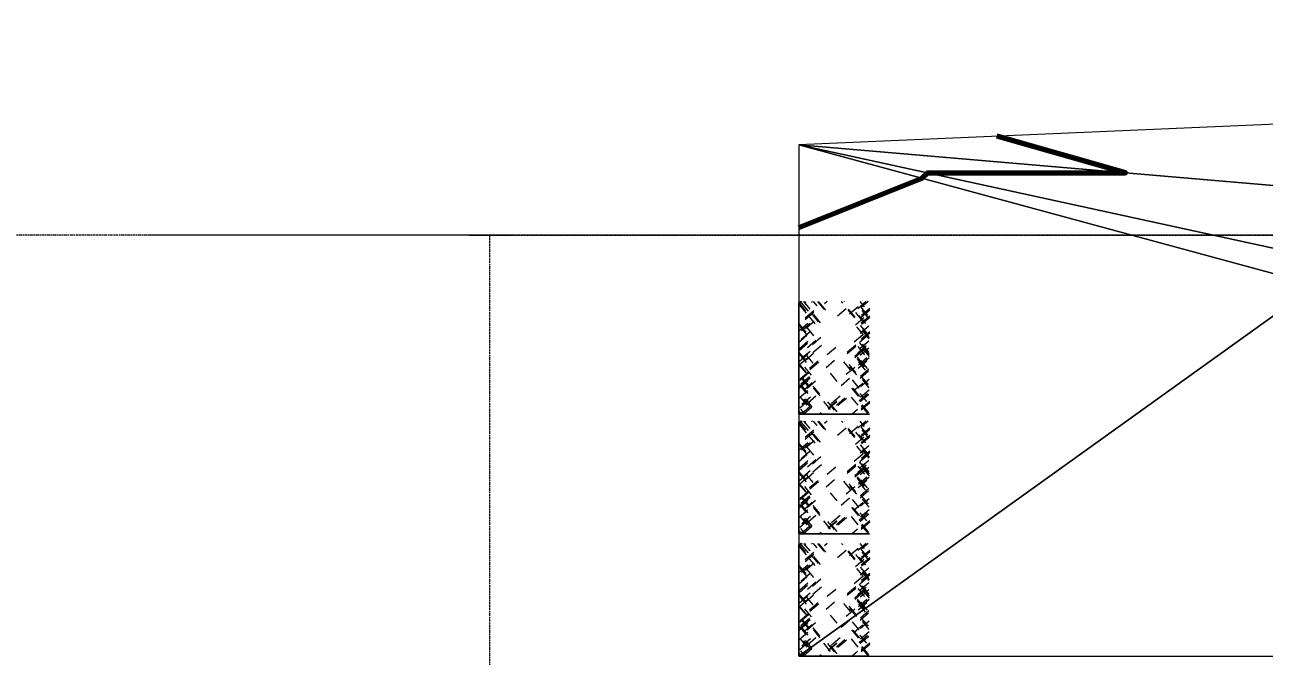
# Model space of a CAD drawing. Header units: millimetres. Extents: x -39236 to 34761, y -46566 to 21446.
# Drawn here: x -3207 to 5515, y 17006 to 21446 of the extents above; entities that cross this region are included whole.
import ezdxf

# ---------------------------------------------------------------- set-up
doc = ezdxf.new("R2010")
doc.units = ezdxf.units.MM
doc.linetypes.add('Center', pattern=[40, 10, -5, 20, -5])
for name, color, linetype, lineweight in [('A-FLOR-LEVL', 51, 'Continuous', 9), ('A-GENM', 13, 'Continuous', 9), ('C-TOPO', 7, 'Continuous', 9), ('C-TOPO-MAJR', 7, 'Continuous', 70), ('G-IMPT', 8, 'Continuous', 9)]:
    doc.layers.add(name, color=color, linetype=linetype, lineweight=lineweight)
doc.styles.add('Arial_1', font='arial.ttf', dxfattribs={"height": 200})

# ---------------------------------------------------------------- blocks, each defined once
blk = doc.blocks.new('HEDGE - B_Hecke_Plan_D_03_dwg-399855-_3D_')
at = {"layer": 'G-IMPT'}
for p, q in [((0, -1, 980.5), (0, -42.2, 932.6)), ((0, -1, 966.6), (0, -50.5, 909)), ((0, -1, 200.2), (0, -17.2, 181.4)), ((0, -1, 95.7), (0, -6.1, 89.7)), ((0, -10.3, 49.5), (0, -1, 41.7)), ((0, -18.6, 49.5), (0, -1, 34.8)), ((0, -53.3, 80), (0, -1, 36.6)), ((0, -38, 956.2), (0, -1, 925.4)), ((0, -1.9, 321.6), (0, -1, 320.8)), ((0, -11.7, 310.5), (0, -1, 301.6)), ((0, -54.7, 178.6), (0, -1, 134)), ((0, -31.1, 128.6), (0, -1, 103.6)), ((0, -1, 23), (0, -20, 0.9)), ((0, -1, 14.5), (0, -10.3, 3.6)), ((0, -58.4, 793.9), (0, -1.5, 746.7)), ((0, -61.6, 189.7), (0, -4.7, 142.5)), ((0, -6.5, 632.8), (0, -57.9, 573.1)), ((0, -64.5, 473.4), (0, -7.5, 426.2)), ((0, -65.4, 806.4), (0, -8.4, 759.2)), ((0, -65.8, 49.5), (0, -8.9, 2.3)), ((0, -67.2, 67.5), (0, -10.3, 20.3)), ((0, -71.4, 662), (0, -14.4, 614.8)), ((0, -77, 476.2), (0, -20, 429)), ((0, -82.5, 55), (0, -25.5, 7.8)), ((0, -26.5, 848), (0, -77.9, 788.3)), ((0, -83.9, 664.8), (0, -26.9, 617.6)), ((0, -88.2, 300.9), (0, -31.3, 253.7)), ((0, -37.7, 457.7), (0, -89.1, 398)), ((0, -38, 910.4), (0, -89.4, 850.7)), ((0, -39, 824.4), (0, -90.4, 764.7)), ((0, -39.1, 468.8), (0, -90.5, 409.1)), ((0, -97.8, 979.8), (0, -40.8, 932.6)), ((0, -100.7, 303.6), (0, -43.8, 256.4)), ((0, -50, 725.9), (0, -101.4, 666.2)), ((0, -50.2, 992.3), (0, -99.1, 935.4)), ((0, -50.5, 332.7), (0, -101.9, 273)), ((0, -51.4, 737), (0, -102.8, 677.3)), ((0, -110.2, 890.9), (0, -53.3, 843.7)), ((0, -110.5, 765.7), (0, -53.5, 718.5)), ((0, -115.8, 888.2), (0, -58.9, 840.9)), ((0, -60.3, 992.3), (0, -111.6, 932.6)), ((0, -120, 986.7), (0, -63, 939.5)), ((0, -65.8, 105), (0, -117.2, 45.3)), ((0, -123, 768.5), (0, -66, 721.3)), ((0, -125.4, 497), (0, -68.4, 449.8)), ((0, -78.3, 105), (0, -129.7, 45.3)), ((0, -135.2, 940.9), (0, -78.3, 893.7)), ((0, -142.2, 139.7), (0, -85.3, 92.5)), ((0, -149.1, 152.2), (0, -92.2, 105)), ((0, -154.7, 965.9), (0, -97.8, 918.7)), ((0, -156.1, 116.1), (0, -99.1, 68.9)), ((0, -101.9, 992.3), (0, -153.3, 932.6)), ((0, -163.9, 499.8), (0, -107, 452.6)), ((0, -112.6, 992.3), (0, -161.6, 935.4)), ((0, -114.4, 952), (0, -165.8, 892.3)), ((0, -195.2, 883.3), (0, -138.3, 836.1)), ((0, -196.8, 672.9), (0, -139.8, 625.7)), ((0, -140.8, 107.8), (0, -192.2, 48.1)), ((0, -203.7, 685.4), (0, -146.8, 638.2)), ((0, -207.7, 886.1), (0, -150.8, 838.9)), ((0, -208.7, 365.6), (0, -151.7, 318.4)), ((0, -154.7, 80), (0, -206.1, 20.3)), ((0, -154.7, 63.3), (0, -206.1, 3.6)), ((0, -213, 203.6), (0, -156.1, 156.4)), ((0, -214.4, 50.9), (0, -157.5, 3.6)), ((0, -215.6, 378.1), (0, -158.7, 330.9)), ((0, -162.4, 566.2), (0, -213.8, 506.5)), ((0, -220, 216.1), (0, -163, 168.9)), ((0, -164.8, 727.1), (0, -216.2, 667.4)), ((0, -225.5, 975.6), (0, -168.6, 928.4)), ((0, -174.1, 985.3), (0, -225.5, 925.6)), ((0, -231.1, 56.4), (0, -174.1, 9.2)), ((0, -176.3, 599.5), (0, -227.7, 539.8)), ((0, -176.7, 419.8), (0, -228.1, 360.1)), ((0, -233.8, 949.2), (0, -176.9, 902)), ((0, -177.3, 703.5), (0, -228.7, 643.8)), ((0, -177.7, 610.6), (0, -229.1, 550.9)), ((0, -181.1, 257.7), (0, -232.5, 198)), ((0, -240.8, 106.4), (0, -183.8, 59.2)), ((0, -189.2, 396.2), (0, -240.6, 336.5)), ((0, -247.3, 781.5), (0, -190.4, 734.3)), ((0, -193.6, 234.1), (0, -245, 174.4)), ((0, -193.7, 220.3), (0, -245.1, 160.6)), ((0, -194, 733.7), (0, -245.4, 674)), ((0, -194.1, 127.4), (0, -245.5, 67.7)), ((0, -194.6, 70.3), (0, -246, 10.6)), ((0, -195.4, 744.8), (0, -246.8, 685.1)), ((0, -195.9, 96.2), (0, -247.3, 36.5)), ((0, -198.6, 542.6), (0, -249.9, 482.9)), ((0, -256.9, 498.1), (0, -199.9, 450.9)), ((0, -202.7, 542.6), (0, -254.1, 482.9)), ((0, -259.7, 527.3), (0, -202.7, 480.1)), ((0, -259.8, 784.3), (0, -202.9, 737.1)), ((0, -261, 502.2), (0, -204.1, 455)), ((0, -204.3, 67.5), (0, -255.7, 7.8)), ((0, -262.7, 270.2), (0, -205.7, 223)), ((0, -263.7, 298.4), (0, -206.7, 251.2)), ((0, -208.4, 72.6), (0, -259.8, 12.9)), ((0, -210.4, 250.6), (0, -261.8, 190.9)), ((0, -211.8, 261.7), (0, -263.2, 202)), ((0, -270.7, 975.6), (0, -213.8, 928.4)), ((0, -276.2, 301.1), (0, -219.2, 253.9)), ((0, -219.4, 985.3), (0, -270.7, 925.6)), ((0, -220.8, 640.4), (0, -272.2, 580.7)), ((0, -279.1, 949.2), (0, -222.1, 902)), ((0, -289.6, 504.6), (0, -232.6, 457.4)), ((0, -296.5, 517.1), (0, -239.6, 469.9)), ((0, -244.4, 518.4), (0, -295.8, 458.7)), ((0, -304.7, 303.5), (0, -247.8, 256.3)), ((0, -309.4, 813.8), (0, -252.5, 766.6)), ((0, -311.7, 316), (0, -254.7, 268.8)), ((0, -257.6, 558.8), (0, -309, 499.1)), ((0, -316.3, 826.3), (0, -259.4, 779.1)), ((0, -259.6, 317.2), (0, -311, 257.5)), ((0, -272.8, 357.7), (0, -324.2, 298)), ((0, -330.1, 982.6), (0, -273.2, 935.4)), ((0, -274.4, 943.7), (0, -325.8, 884)), ((0, -277.5, 868), (0, -328.8, 808.3)), ((0, -284.6, 629.2), (0, -336, 569.5)), ((0, -342.2, 229.7), (0, -285.3, 182.5)), ((0, -285.3, 334.1), (0, -336.7, 274.4)), ((0, -342.4, 53.6), (0, -285.5, 6.4)), ((0, -286, 640.3), (0, -337.4, 580.6)), ((0, -345.2, 66.1), (0, -288.3, 18.9)), ((0, -289.9, 844.4), (0, -341.3, 784.7)), ((0, -349.2, 242.2), (0, -292.2, 195)), ((0, -350.8, 148), (0, -293.8, 100.8)), ((0, -294, 988.1), (0, -345.4, 928.4)), ((0, -352.3, 988.1), (0, -295.4, 940.9)), ((0, -363.1, 492.3), (0, -306.2, 445.1)), ((0, -363.3, 150.8), (0, -306.3, 103.6)), ((0, -363.2, 676.9), (0, -306.3, 629.7)), ((0, -364.7, 913.1), (0, -307.7, 865.9)), ((0, -366.1, 922.9), (0, -309.1, 875.7)), ((0, -310.3, 283.9), (0, -361.6, 224.2)), ((0, -370.1, 504.8), (0, -313.1, 457.6)), ((0, -370.2, 689.4), (0, -313.2, 642.2)), ((0, -322.8, 260.3), (0, -374.1, 200.6)), ((0, -323, 988.1), (0, -374.4, 928.4)), ((0, -327.2, 63.3), (0, -378.6, 3.6)), ((0, -331.2, 546.4), (0, -382.6, 486.7)), ((0, -331.3, 731), (0, -382.7, 671.3)), ((0, -343.7, 522.8), (0, -395.1, 463.1)), ((0, -343.8, 707.4), (0, -395.2, 647.7)), ((0, -402.2, 972.8), (0, -345.2, 925.6)), ((0, -348, 977), (0, -399.4, 917.3)), ((0, -353.6, 985.3), (0, -404.9, 925.6)), ((0, -364.7, 120.3), (0, -416, 60.6)), ((0, -364.7, 291), (0, -416, 231.3)), ((0, -364.7, 733.8), (0, -416, 674.1)), ((0, -371.6, 81.4), (0, -423, 21.7)), ((0, -428.5, 59.2), (0, -371.6, 12)), ((0, -428.5, 910.4), (0, -371.6, 863.2)), ((0, -378.6, 324.4), (0, -429.9, 264.7)), ((0, -378.6, 767.1), (0, -429.9, 707.4)), ((0, -379.9, 335.5), (0, -431.3, 275.8)), ((0, -379.9, 778.2), (0, -431.3, 718.5)), ((0, -439.7, 95.3), (0, -382.7, 48.1)), ((0, -442.4, 82.8), (0, -385.5, 35.6)), ((0, -396.6, 66.1), (0, -448, 6.4)), ((0, -402.2, 992.3), (0, -453.5, 932.6)), ((0, -460.3, 413.2), (0, -403.4, 366)), ((0, -467.3, 425.7), (0, -410.3, 378.5)), ((0, -410.5, 992.3), (0, -461.9, 932.6)), ((0, -419.7, 710.2), (0, -471.1, 650.5)), ((0, -478, 665.8), (0, -421.1, 618.6)), ((0, -421.8, 267.4), (0, -473.2, 207.7)), ((0, -480.1, 223), (0, -423.2, 175.8)), ((0, -423.8, 710.2), (0, -475.2, 650.5)), ((0, -480.8, 694.9), (0, -423.8, 647.7)), ((0, -482, 841.6), (0, -425, 794.4)), ((0, -482.7, 986.7), (0, -425.8, 939.5)), ((0, -425.9, 267.4), (0, -477.3, 207.7)), ((0, -482.9, 252.2), (0, -425.9, 205)), ((0, -428.4, 467.4), (0, -479.8, 407.7)), ((0, -488.3, 981.2), (0, -431.3, 934)), ((0, -494.5, 844.4), (0, -437.5, 797.2)), ((0, -494.7, 713), (0, -437.7, 665.8)), ((0, -439.7, 78.6), (0, -491, 18.9)), ((0, -496.8, 270.2), (0, -439.8, 223)), ((0, -440.9, 443.8), (0, -492.3, 384.1)), ((0, -441, 92.5), (0, -492.4, 32.8)), ((0, -441.4, 548.4), (0, -492.7, 488.7)), ((0, -442.8, 559.5), (0, -494.1, 499.8)), ((0, -492, 45.5), (0, -454.9, 14.8)), ((0, -459.1, 906.2), (0, -492, 868)), ((0, -492, 19.6), (0, -467.5, -0.7)), ((0, -492, 35.2), (0, -475.8, 21.7)), ((0, -482.7, 157.8), (0, -492, 146.9)), ((0, -492, 882.7), (0, -486.9, 878.4)), ((0, -491, 227.2), (0, -492, 226)), ((0, -492, 893.1), (0, -491, 892.3))]:
    blk.add_line(p, q, dxfattribs=at)
blk = doc.blocks.new('HEDGE - B_Hecke_Plan_D_02_dwg-399854-_3D_')
at = {"layer": 'G-IMPT'}
for p, q in [((-787, 0, 270.2), (-730, 0, 223)), ((-784.9, 0, 713), (-727.9, 0, 665.8)), ((-784.7, 0, 844.4), (-727.7, 0, 797.2)), ((-733, 0, 559.5), (-784.3, 0, 499.8)), ((-731.6, 0, 548.4), (-782.9, 0, 488.7)), ((-731.2, 0, 92.5), (-782.6, 0, 32.8)), ((-731.1, 0, 443.8), (-782.5, 0, 384.1)), ((-772.9, 0, 157.8), (-782.2, 0, 146.9)), ((-781.2, 0, 227.2), (-782.2, 0, 226)), ((-749.3, 0, 906.2), (-782.2, 0, 868)), ((-782.2, 0, 893.1), (-781.2, 0, 892.3)), ((-782.2, 0, 882.7), (-777.1, 0, 878.4)), ((-782.2, 0, 35.2), (-766, 0, 21.7)), ((-782.2, 0, 19.6), (-757.7, 0, -0.7)), ((-782.2, 0, 45.5), (-745.1, 0, 14.8)), ((-729.9, 0, 78.6), (-781.2, 0, 18.9)), ((-778.5, 0, 981.2), (-721.5, 0, 934)), ((-773.1, 0, 252.2), (-716.2, 0, 205)), ((-772.9, 0, 986.7), (-716, 0, 939.5)), ((-772.2, 0, 841.6), (-715.2, 0, 794.4)), ((-771, 0, 694.9), (-714, 0, 647.7)), ((-770.3, 0, 223), (-713.4, 0, 175.8)), ((-718.6, 0, 467.4), (-770, 0, 407.7)), ((-768.2, 0, 665.8), (-711.3, 0, 618.6)), ((-716.2, 0, 267.4), (-767.5, 0, 207.7)), ((-714, 0, 710.2), (-765.4, 0, 650.5)), ((-712, 0, 267.4), (-763.4, 0, 207.7)), ((-709.9, 0, 710.2), (-761.3, 0, 650.5)), ((-757.5, 0, 425.7), (-700.5, 0, 378.5)), ((-700.7, 0, 992.3), (-752.1, 0, 932.6)), ((-750.5, 0, 413.2), (-693.6, 0, 366)), ((-692.4, 0, 992.3), (-743.7, 0, 932.6)), ((-686.8, 0, 66.1), (-738.2, 0, 6.4)), ((-732.6, 0, 82.8), (-675.7, 0, 35.6)), ((-729.9, 0, 95.3), (-672.9, 0, 48.1)), ((-670.1, 0, 335.5), (-721.5, 0, 275.8)), ((-670.1, 0, 778.2), (-721.5, 0, 718.5)), ((-668.8, 0, 324.4), (-720.1, 0, 264.7)), ((-668.8, 0, 767.1), (-720.1, 0, 707.4)), ((-718.7, 0, 59.2), (-661.8, 0, 12)), ((-718.7, 0, 910.4), (-661.8, 0, 863.2)), ((-661.8, 0, 81.4), (-713.2, 0, 21.7)), ((-654.9, 0, 120.3), (-706.3, 0, 60.6)), ((-654.9, 0, 291), (-706.3, 0, 231.3)), ((-654.9, 0, 733.8), (-706.3, 0, 674.1)), ((-643.8, 0, 985.3), (-695.1, 0, 925.6)), ((-692.4, 0, 972.8), (-635.4, 0, 925.6)), ((-638.2, 0, 977), (-689.6, 0, 917.3)), ((-634, 0, 707.4), (-685.4, 0, 647.7)), ((-633.9, 0, 522.8), (-685.3, 0, 463.1)), ((-621.5, 0, 731), (-672.9, 0, 671.3)), ((-621.4, 0, 546.4), (-672.8, 0, 486.7)), ((-617.4, 0, 63.3), (-668.8, 0, 3.6)), ((-613.2, 0, 988.1), (-664.6, 0, 928.4)), ((-613, 0, 260.3), (-664.4, 0, 200.6)), ((-660.4, 0, 689.4), (-603.5, 0, 642.2)), ((-660.3, 0, 504.8), (-603.3, 0, 457.6)), ((-656.3, 0, 922.9), (-599.3, 0, 875.7)), ((-654.9, 0, 913.1), (-597.9, 0, 865.9)), ((-653.5, 0, 150.8), (-596.5, 0, 103.6)), ((-653.4, 0, 676.9), (-596.5, 0, 629.7)), ((-653.3, 0, 492.3), (-596.4, 0, 445.1)), ((-600.5, 0, 283.9), (-651.9, 0, 224.2)), ((-642.5, 0, 988.1), (-585.6, 0, 940.9)), ((-641, 0, 148), (-584.1, 0, 100.8)), ((-639.4, 0, 242.2), (-582.4, 0, 195)), ((-584.2, 0, 988.1), (-635.6, 0, 928.4)), ((-635.4, 0, 66.1), (-578.5, 0, 18.9)), ((-632.7, 0, 53.6), (-575.7, 0, 6.4)), ((-632.4, 0, 229.7), (-575.5, 0, 182.5)), ((-580.2, 0, 844.4), (-631.5, 0, 784.7)), ((-576.2, 0, 640.3), (-627.6, 0, 580.6)), ((-575.5, 0, 334.1), (-626.9, 0, 274.4)), ((-574.8, 0, 629.2), (-626.2, 0, 569.5)), ((-620.3, 0, 982.6), (-563.4, 0, 935.4)), ((-567.7, 0, 868), (-619, 0, 808.3)), ((-564.6, 0, 943.7), (-616, 0, 884)), ((-563, 0, 357.7), (-614.4, 0, 298)), ((-606.5, 0, 826.3), (-549.6, 0, 779.1)), ((-601.9, 0, 316), (-544.9, 0, 268.8)), ((-549.8, 0, 317.2), (-601.2, 0, 257.5)), ((-599.6, 0, 813.8), (-542.7, 0, 766.6)), ((-547.8, 0, 558.8), (-599.2, 0, 499.1)), ((-594.9, 0, 303.5), (-538, 0, 256.3)), ((-586.7, 0, 517.1), (-529.8, 0, 469.9)), ((-534.6, 0, 518.4), (-586, 0, 458.7)), ((-579.8, 0, 504.6), (-522.8, 0, 457.4)), ((-569.3, 0, 949.2), (-512.3, 0, 902)), ((-566.4, 0, 301.1), (-509.4, 0, 253.9)), ((-511, 0, 640.4), (-562.4, 0, 580.7)), ((-509.6, 0, 985.3), (-560.9, 0, 925.6)), ((-560.9, 0, 975.6), (-504, 0, 928.4)), ((-553.9, 0, 298.4), (-496.9, 0, 251.2)), ((-502, 0, 261.7), (-553.4, 0, 202)), ((-500.6, 0, 250.6), (-552, 0, 190.9)), ((-551.2, 0, 502.2), (-494.3, 0, 455)), ((-498.6, 0, 72.6), (-550, 0, 12.9)), ((-538.7, 0, 499.5), (-481.8, 0, 452.3)), ((-486.1, 0, 96.2), (-537.5, 0, 36.5)), ((-484.3, 0, 127.4), (-535.7, 0, 67.7)), ((-535.6, 0, 878.7), (-478.7, 0, 831.5)), ((-483.9, 0, 220.3), (-535.3, 0, 160.6)), ((-525, 0, 54.6), (-468, 0, 7.4)), ((-471.4, 0, 243.9), (-522.8, 0, 184.2)), ((-518, 0, 42.1), (-461.1, 0, -5.1)), ((-510.3, 0, 202.2), (-453.4, 0, 155)), ((-507.1, 0, 876.3), (-450.2, 0, 829.1)), ((-503.3, 0, 189.7), (-446.4, 0, 142.5)), ((-451.9, 0, 659.8), (-503.2, 0, 600.1)), ((-448.1, 0, 992.3), (-497.1, 0, 935.4)), ((-494.6, 0, 873.6), (-437.7, 0, 826.4)), ((-442.7, 0, 836.9), (-494.1, 0, 777.2)), ((-441.3, 0, 825.8), (-492.7, 0, 766.1)), ((-436.1, 0, 556.9), (-487.5, 0, 497.2)), ((-424.6, 0, 795.5), (-476, 0, 735.8)), ((-423.6, 0, 130.5), (-475, 0, 70.8)), ((-419.9, 0, 433.8), (-471.2, 0, 374.1)), ((-419.5, 0, 526.6), (-470.8, 0, 466.9)), ((-412.1, 0, 819.1), (-463.5, 0, 759.4)), ((-411.1, 0, 154.1), (-462.5, 0, 94.4)), ((-458.4, 0, 988.1), (-401.4, 0, 940.9)), ((-407, 0, 550.2), (-458.3, 0, 490.5)), ((-455.4, 0, 723.6), (-398.5, 0, 676.4)), ((-400, 0, 988.1), (-451.4, 0, 928.4)), ((-450, 0, 112.4), (-393.1, 0, 65.2)), ((-445.8, 0, 508.6), (-388.9, 0, 461.4)), ((-443.1, 0, 99.9), (-386.1, 0, 52.7)), ((-438.9, 0, 496.1), (-382, 0, 448.9)), ((-436.1, 0, 982.6), (-379.2, 0, 935.4)), ((-429.6, 0, 285.3), (-372.6, 0, 238.1)), ((-376.9, 0, 77.8), (-428.3, 0, 18.1)), ((-426.9, 0, 721.2), (-369.9, 0, 674)), ((-375, 0, 902.2), (-426.3, 0, 842.5)), ((-417.1, 0, 282.5), (-360.1, 0, 235.3)), ((-364.4, 0, 101.4), (-415.8, 0, 41.7)), ((-414.4, 0, 718.4), (-357.4, 0, 671.2)), ((-362.5, 0, 925.8), (-413.8, 0, 866.1)), ((-362.5, 0, 681.7), (-413.8, 0, 622)), ((-361.1, 0, 670.6), (-412.5, 0, 610.9)), ((-358, 0, 253.8), (-409.3, 0, 194.1)), ((-356.6, 0, 242.7), (-408, 0, 183)), ((-403.3, 0, 59.7), (-346.4, 0, 12.5)), ((-401.3, 0, 884.2), (-344.4, 0, 837)), ((-345.6, 0, 341.2), (-397, 0, 281.5)), ((-396.4, 0, 47.2), (-339.5, 0, 0)), ((-344.4, 0, 640.4), (-395.8, 0, 580.7)), ((-394.4, 0, 871.7), (-337.5, 0, 824.5)), ((-390.4, 0, 181.6), (-333.5, 0, 134.4)), ((-385.1, 0, 949.2), (-328.2, 0, 902)), ((-333.1, 0, 364.8), (-384.5, 0, 305.1)), ((-331.9, 0, 664), (-383.3, 0, 604.3)), ((-325.4, 0, 985.3), (-376.8, 0, 925.6)), ((-376.8, 0, 975.6), (-319.8, 0, 928.4)), ((-365.1, 0, 591.7), (-308.2, 0, 544.5)), ((-352.6, 0, 588.9), (-295.7, 0, 541.7)), ((-293.5, 0, 560.1), (-344.9, 0, 500.4)), ((-292.1, 0, 549), (-343.5, 0, 489.3)), ((-281.1, 0, 647.6), (-332.5, 0, 587.9)), ((-326, 0, 487.9), (-269.1, 0, 440.7)), ((-273.8, 0, 95.3), (-325.1, 0, 35.6)), ((-268.9, 0, 817.3), (-320.3, 0, 757.6)), ((-268.6, 0, 671.2), (-320, 0, 611.5)), ((-263.9, 0, 992.3), (-312.9, 0, 935.4)), ((-261.3, 0, 118.9), (-312.6, 0, 59.2)), ((-259.9, 0, 64.7), (-311.3, 0, 5)), ((-309.9, 0, 917.3), (-252.9, 0, 870.1)), ((-256.4, 0, 840.9), (-307.8, 0, 781.2)), ((-307.1, 0, 988.1), (-250.2, 0, 940.9)), ((-248.8, 0, 988.1), (-300.1, 0, 928.4)), ((-300.1, 0, 77.2), (-243.2, 0, 30)), ((-295.3, 0, 799.2), (-238.4, 0, 752)), ((-243.2, 0, 357.7), (-294.6, 0, 298)), ((-243.2, 0, 800.4), (-294.6, 0, 740.7)), ((-294.4, 0, 344.1), (-237.5, 0, 296.9)), ((-293.2, 0, 64.7), (-236.3, 0, 17.5)), ((-240.4, 0, 80), (-291.8, 0, 20.3)), ((-288.3, 0, 786.7), (-231.4, 0, 739.5)), ((-284.9, 0, 982.6), (-227.9, 0, 935.4)), ((-230.7, 0, 74.5), (-282.1, 0, 14.8)), ((-281.9, 0, 341.3), (-225, 0, 294.1)), ((-273.5, 0, 545.4), (-216.6, 0, 498.1)), ((-262.7, 0, 270.2), (-205.7, 0, 223)), ((-259.8, 0, 784.3), (-202.9, 0, 737.1)), ((-259.7, 0, 527.3), (-202.7, 0, 480.1)), ((-256.9, 0, 498.1), (-199.9, 0, 450.9)), ((-204.3, 0, 67.5), (-255.7, 0, 7.8)), ((-202.7, 0, 542.6), (-254.1, 0, 482.9)), ((-198.6, 0, 542.6), (-249.9, 0, 482.9)), ((-247.3, 0, 781.5), (-190.4, 0, 734.3)), ((-195.4, 0, 744.8), (-246.8, 0, 685.1)), ((-194.6, 0, 70.3), (-246, 0, 10.6)), ((-194, 0, 733.7), (-245.4, 0, 674)), ((-193.6, 0, 234.1), (-245, 0, 174.4)), ((-240.8, 0, 106.4), (-183.8, 0, 59.2)), ((-189.2, 0, 396.2), (-240.6, 0, 336.5)), ((-233.8, 0, 949.2), (-176.9, 0, 902)), ((-181.1, 0, 257.7), (-232.5, 0, 198)), ((-231.1, 0, 56.4), (-174.1, 0, 9.2)), ((-177.7, 0, 610.6), (-229.1, 0, 550.9)), ((-177.3, 0, 703.5), (-228.7, 0, 643.8)), ((-176.7, 0, 419.8), (-228.1, 0, 360.1)), ((-176.3, 0, 599.5), (-227.7, 0, 539.8)), ((-174.1, 0, 985.3), (-225.5, 0, 925.6)), ((-225.5, 0, 975.6), (-168.6, 0, 928.4)), ((-220, 0, 216.1), (-163, 0, 168.9)), ((-164.8, 0, 727.1), (-216.2, 0, 667.4)), ((-215.6, 0, 378.1), (-158.7, 0, 330.9)), ((-214.4, 0, 50.9), (-157.5, 0, 3.6)), ((-162.4, 0, 566.2), (-213.8, 0, 506.5)), ((-213, 0, 203.6), (-156.1, 0, 156.4)), ((-208.7, 0, 365.6), (-151.7, 0, 318.4)), ((-207.7, 0, 886.1), (-150.8, 0, 838.9)), ((-154.7, 0, 80), (-206.1, 0, 20.3)), ((-154.7, 0, 63.3), (-206.1, 0, 3.6)), ((-203.7, 0, 685.4), (-146.8, 0, 638.2)), ((-196.8, 0, 672.9), (-139.8, 0, 625.7)), ((-195.2, 0, 883.3), (-138.3, 0, 836.1)), ((-140.8, 0, 107.8), (-192.2, 0, 48.1)), ((-114.4, 0, 952), (-165.8, 0, 892.3)), ((-163.9, 0, 499.8), (-107, 0, 452.6)), ((-112.6, 0, 992.3), (-161.6, 0, 935.4)), ((-156.1, 0, 116.1), (-99.1, 0, 68.9)), ((-154.7, 0, 965.9), (-97.8, 0, 918.7)), ((-101.9, 0, 992.3), (-153.3, 0, 932.6)), ((-149.1, 0, 152.2), (-92.2, 0, 105)), ((-142.2, 0, 139.7), (-85.3, 0, 92.5)), ((-135.2, 0, 940.9), (-78.3, 0, 893.7)), ((-78.3, 0, 105), (-129.7, 0, 45.3)), ((-125.4, 0, 497), (-68.4, 0, 449.8)), ((-123, 0, 768.5), (-66, 0, 721.3)), ((-120, 0, 986.7), (-63, 0, 939.5)), ((-65.8, 0, 105), (-117.2, 0, 45.3)), ((-115.8, 0, 888.2), (-58.9, 0, 840.9)), ((-60.3, 0, 992.3), (-111.6, 0, 932.6)), ((-110.5, 0, 765.7), (-53.5, 0, 718.5)), ((-110.2, 0, 890.9), (-53.3, 0, 843.7)), ((-51.4, 0, 737), (-102.8, 0, 677.3)), ((-50.5, 0, 332.7), (-101.9, 0, 273)), ((-50, 0, 725.9), (-101.4, 0, 666.2)), ((-100.7, 0, 303.6), (-43.8, 0, 256.4)), ((-50.2, 0, 992.3), (-99.1, 0, 935.4)), ((-97.8, 0, 979.8), (-40.8, 0, 932.6)), ((-39.1, 0, 468.8), (-90.5, 0, 409.1)), ((-39, 0, 824.4), (-90.4, 0, 764.7)), ((-38, 0, 910.4), (-89.4, 0, 850.7)), ((-37.7, 0, 457.7), (-89.1, 0, 398)), ((-88.2, 0, 300.9), (-31.3, 0, 253.7)), ((-83.9, 0, 664.8), (-26.9, 0, 617.6)), ((-82.5, 0, 55), (-25.5, 0, 7.8)), ((-26.5, 0, 848), (-77.9, 0, 788.3)), ((-77, 0, 476.2), (-20, 0, 429)), ((-71.4, 0, 662), (-14.4, 0, 614.8)), ((-67.2, 0, 67.5), (-10.3, 0, 20.3)), ((-65.8, 0, 49.5), (-8.9, 0, 2.3)), ((-65.4, 0, 806.4), (-8.4, 0, 759.2)), ((-64.5, 0, 473.4), (-7.5, 0, 426.2)), ((-61.6, 0, 189.7), (-4.7, 0, 142.5)), ((-58.4, 0, 793.9), (-1.5, 0, 746.7)), ((-6.5, 0, 632.8), (-57.9, 0, 573.1)), ((-54.7, 0, 178.6), (-1, 0, 134)), ((-53.3, 0, 80), (-1, 0, 36.6)), ((-1, 0, 966.6), (-50.5, 0, 909)), ((-1, 0, 980.5), (-42.2, 0, 932.6)), ((-38, 0, 956.2), (-1, 0, 925.4)), ((-31.1, 0, 128.6), (-1, 0, 103.6)), ((-1, 0, 23), (-20, 0, 0.9)), ((-18.6, 0, 49.5), (-1, 0, 34.8)), ((-1, 0, 200.2), (-17.2, 0, 181.4)), ((-11.7, 0, 310.5), (-1, 0, 301.6)), ((-10.3, 0, 49.5), (-1, 0, 41.7)), ((-1, 0, 14.5), (-10.3, 0, 3.6)), ((-1, 0, 95.7), (-6.1, 0, 89.7)), ((-1.9, 0, 321.6), (-1, 0, 320.8))]:
    blk.add_line(p, q, dxfattribs=at)
blk = doc.blocks.new('HEDGE - B_Hecke_Plan_C_dwg-399853-_3D_')
at = {"layer": 'G-IMPT'}
for p, q in [((1, 487.5), (42.2, 439.6)), ((1, 473.6), (50.5, 416)), ((38, 463.2), (1, 432.5)), ((97.8, 486.8), (40.8, 439.6)), ((50.2, 499.3), (99.1, 442.4)), ((60.3, 499.3), (111.6, 439.6)), ((120, 493.8), (63, 446.5)), ((135.2, 447.9), (78.3, 400.7)), ((154.7, 472.9), (97.8, 425.7)), ((101.9, 499.3), (153.3, 439.6)), ((112.6, 499.3), (161.6, 442.4)), ((114.4, 459), (165.8, 399.3)), ((225.5, 482.6), (168.6, 435.4)), ((174.1, 492.4), (225.5, 432.7)), ((233.8, 456.3), (176.9, 409.1)), ((254.7, 497.9), (197.7, 450.7)), ((261.6, 495.1), (204.7, 447.9)), ((212.8, 499.3), (263, 441)), ((222.5, 499.3), (272.7, 441)), ((233.8, 450.7), (285.2, 391)), ((235.2, 489.6), (286.6, 429.9)), ((278.3, 492.4), (329.7, 432.7)), ((344.9, 474.3), (288, 427.1)), ((357.4, 495.1), (300.5, 447.9)), ((311.6, 474.3), (363, 414.6)), ((372.7, 497.9), (315.8, 450.7)), ((374.1, 466), (317.2, 418.8)), ((328.3, 492.4), (379.6, 432.7)), ((386.6, 497.9), (329.7, 450.7)), ((335.2, 453.5), (386.6, 393.8)), ((344.9, 453.5), (396.3, 393.8)), ((449.1, 460.4), (392.1, 413.2)), ((396.3, 496.5), (447.7, 436.8)), ((396.3, 479.9), (447.7, 420.2)), ((457.4, 460.4), (400.5, 413.2)), ((461.6, 460.4), (404.6, 413.2)), ((471.3, 484), (414.4, 436.8)), ((418.5, 478.5), (469.9, 418.8)), ((483.8, 468.8), (426.9, 421.6)), ((475.5, 493.8), (526.8, 434.1)), ((490.7, 491), (542.1, 431.3)), ((583.8, 489.6), (526.8, 442.4)), ((547.7, 495.1), (599, 435.4)), ((606, 495.1), (549.1, 447.9)), ((575.4, 450.7), (626.8, 391)), ((624, 495.1), (675.4, 435.4)), ((703.2, 479.9), (646.3, 432.7)), ((649, 484), (700.4, 424.3)), ((654.6, 492.4), (706, 432.7)), ((703.2, 499.3), (754.6, 439.6)), ((711.5, 499.3), (762.9, 439.6)), ((783.7, 493.8), (726.8, 446.5)), ((789.3, 488.2), (732.4, 441)), ((38, 417.4), (89.4, 357.7)), ((110.2, 398), (53.3, 350.7)), ((115.8, 395.2), (58.9, 348)), ((306, 400.7), (357.4, 341)), ((317.2, 400.7), (368.5, 341)), ((481, 363.2), (424.1, 316)), ((499.1, 402.1), (442.1, 354.9)), ((515.7, 407.7), (458.8, 360.5)), ((463, 393.8), (514.3, 334.1)), ((542.1, 357.7), (593.5, 298)), ((608.8, 424.3), (551.8, 377.1)), ((665.7, 420.2), (608.8, 373)), ((667.1, 429.9), (610.2, 382.7)), ((729.6, 417.4), (672.6, 370.2)), ((760.1, 413.2), (793, 375)), ((793, 389.7), (787.9, 385.5)), ((793, 400.1), (792.1, 399.3)), ((1.9, 321.6), (1, 320.8)), ((11.7, 310.5), (1, 301.6)), ((50.5, 332.7), (101.9, 273)), ((561.6, 270.2), (504.6, 223)), ((665.7, 291), (717.1, 231.3)), ((679.6, 324.4), (731, 264.7)), ((681, 335.5), (732.4, 275.8)), ((701.8, 267.4), (753.2, 207.7)), ((706, 267.4), (757.3, 207.7)), ((776.8, 270.2), (719.9, 223)), ((1, 200.2), (17.2, 181.4)), ((54.7, 178.6), (1, 134)), ((61.6, 189.7), (4.7, 142.5)), ((324.1, 260.5), (375.5, 200.8)), ((414.4, 252.2), (465.7, 192.5)), ((760.1, 223), (703.2, 175.8)), ((762.9, 252.2), (706, 205)), ((792.1, 227.2), (793, 226)), ((31.1, 128.6), (1, 103.6)), ((1, 95.7), (6.1, 89.7)), ((65.8, 105), (117.2, 45.3)), ((78.3, 105), (129.7, 45.3)), ((142.2, 139.7), (85.3, 92.5)), ((149.1, 152.2), (92.2, 105)), ((156.1, 116.1), (99.1, 68.9)), ((140.8, 107.8), (192.2, 48.1)), ((240.8, 106.4), (183.8, 59.2)), ((253.3, 156.4), (304.7, 96.7)), ((274.1, 120.3), (325.5, 60.6)), ((308.8, 159.1), (360.2, 99.4)), ((365.8, 103.6), (417.1, 43.9)), ((433.8, 100.8), (376.9, 53.6)), ((419.9, 135.5), (471.3, 75.8)), ((428.2, 138.3), (479.6, 78.6)), ((518.5, 89.7), (461.6, 42.5)), ((560.2, 118.9), (611.5, 59.2)), ((572.7, 95.3), (624, 35.6)), ((651.8, 148), (594.9, 100.8)), ((664.3, 150.8), (607.4, 103.6)), ((665.7, 120.3), (717.1, 60.6)), ((740.7, 95.3), (683.8, 48.1)), ((742.1, 92.5), (793.5, 32.8)), ((783.7, 157.8), (793, 146.9)), ((53.3, 80), (1, 36.6)), ((10.3, 49.5), (1, 41.7)), ((18.6, 49.5), (1, 34.8)), ((1, 23), (20, 0.9)), ((1, 14.5), (10.3, 3.6)), ((65.8, 49.5), (8.9, 2.3)), ((67.2, 67.5), (10.3, 20.3)), ((82.5, 55), (25.5, 7.8)), ((154.7, 80), (206.1, 20.3)), ((154.7, 63.3), (206.1, 3.6)), ((214.4, 50.9), (157.5, 3.6)), ((231.1, 56.4), (174.1, 9.2)), ((215.8, 77.2), (267.2, 17.5)), ((238, 56.4), (287.1, -0.7)), ((281, 64.7), (332.4, 5)), ((296.3, 62), (347.7, 2.3)), ((350.5, 80), (401.9, 20.3)), ((414.4, 50.9), (357.4, 3.6)), ((369.9, 64.7), (421.3, 5)), ((428.2, 53.6), (371.3, 6.4)), ((394.9, 64.7), (446.3, 5)), ((496.3, 50.9), (439.4, 3.6)), ((501.8, 50.9), (444.9, 3.6)), ((493.5, 70.3), (544.9, 10.6)), ((503.2, 67.5), (554.6, 7.8)), ((529.6, 74.5), (581, 14.8)), ((592.1, 64.7), (535.2, 17.5)), ((539.3, 80), (590.7, 20.3)), ((599, 77.2), (542.1, 30)), ((558.8, 64.7), (610.2, 5)), ((643.5, 53.6), (586.5, 6.4)), ((646.3, 66.1), (589.3, 18.9)), ((628.2, 63.3), (679.6, 3.6)), ((672.6, 81.4), (724, 21.7)), ((729.6, 59.2), (672.6, 12)), ((743.5, 82.8), (686.5, 35.6)), ((697.6, 66.1), (749, 6.4)), ((740.7, 78.6), (792.1, 18.9)), ((793, 45.5), (756, 14.8)), ((793, 19.6), (768.5, -0.7)), ((793, 35.2), (776.8, 21.7))]:
    blk.add_line(p, q, dxfattribs=at)
blk = doc.blocks.new('HEDGE - HEDGE-399856-_3D_')
for name, p in [('HEDGE - B_Hecke_Plan_C_dwg-399853-_3D_', (0, 0, 1000)), ('HEDGE - B_Hecke_Plan_D_03_dwg-399855-_3D_', (793, 499.9, 2.6)), ('HEDGE - B_Hecke_Plan_D_02_dwg-399854-_3D_', (792.7, 0, 4.2))]:
    blk.add_blockref(name, p)
blk = doc.blocks.new('Niveau - OKFFB-442205-_3D_')
at = {"layer": 'A-FLOR-LEVL'}
for p, q in [((12.599, 4.689), (12.599, 2.575)), ((-1.487, 2.575), (1.486, 2.575)), ((0, 0), (-1.487, 2.575)), ((1.486, 2.575), (0, 0)), ((0, 2.575), (24, 2.575))]:
    blk.add_line(p, q, dxfattribs=at)

msp = doc.modelspace()

# ---------------------------------------------------------------- linework, layer by layer
at = {"layer": 'A-FLOR-LEVL', "linetype": 'Center'}
for p, q in [((65.9, 19966.5, -540), (-37800.3, 19966.5, -540)), ((65.9, -46565.9, -540), (65.9, 19966.5, -540)), ((65.9, 19966.5), (24734.9, 19966.5)), ((65.9, 19966.5, 3000), (24734.9, 19966.5, 3000)), ((65.9, 19966.5, 5780), (24734.9, 19966.5, 5780)), ((24734.9, 19966.5, -2040), (65.9, 19966.5, -2040)), ((24734.9, 19966.5, 6700), (65.9, 19966.5, 6700)), ((24734.9, 19966.5, 8830.1), (65.9, 19966.5, 8830.1))]:
    msp.add_line(p, q, dxfattribs=at)
at = {"layer": 'C-TOPO-MAJR'}
msp.add_polyline3d([(2239.4, 20021.8, 0), (3106.3, 20367, 0), (3144.4, 20405.1, 0), (4539.6, 20405.1, 0), (3634.1, 20662.2, 0)], dxfattribs=at)

# ---------------------------------------------------------------- block references
at = {"layer": 'A-FLOR-LEVL', "extrusion": (0, 1, 0), "xscale": 99.99999999999993, "yscale": 99.99999999999993, "zscale": 99.99999999999993}
for p in [(-65.9, -2040, 19966.5), (-65.9, 6700, 19966.5), (-65.9, 8830.1, 19966.5)]:
    msp.add_blockref('Niveau - OKFFB-442205-_3D_', p, dxfattribs=at)
at = {"layer": 'A-GENM', "rotation": 270.0000000000001}
for p in [(2239.4, 19500.5), (2239.4, 18660.5), (2239.4, 17800.5, -254.1)]:
    msp.add_blockref('HEDGE - HEDGE-399856-_3D_', p, dxfattribs=at)

# ---------------------------------------------------------------- texts
at = {"layer": 'A-FLOR-LEVL', "extrusion": (-3.1605e-15, -1, 0), "char_height": 200, "attachment_point": 1, "text_direction": (1, 0, 0), "style": 'Arial_1'}
for s, insert, width in [('Corniche', (-2481.6, 19966.5, 7188.2), 1386.919), ('N.F. E-1', (-2395.6, 19966.5, -1551.8), 1282.7), ('268.76m ü.NN', (-2058, 19966.5, -1816.8), 2228.691), ('277.50m ü.NN', (-2058, 19966.5, 6923.2), 2228.691), ('279.63m ü.NN', (-2058, 19966.5, 9053.4), 2228.691), ('Faîte', (-1985.6, 19966.5, 9318.3), 785.654), ('+6.70', (-971.4, 19966.5, 7188.2), 873.839), ('+8.83', (-971.4, 19966.5, 9318.3), 873.839), ('-2.04', (-898.4, 19966.5, -1551.8), 785.654)]:
    msp.add_mtext(s, dxfattribs=dict(at, insert=insert, width=width))

# ---------------------------------------------------------------- meshes
at = {"layer": 'C-TOPO'}
mesh = msp.add_polyface(dxfattribs=at)
corners = [(2239.4, 3143.8, 380), (2635.1, 411.6, 380), (34760.8, -1911.4, -1460), (24236.7, 17005.5, -1120), (21766.1, 21446.4, -650), (2239.4, 20601.9, 50), (2239.4, 17005.5, -260), (5600.4, 17005.5, -260), (5649.4, 17005.5, -242.5), (5649.4, 16881.3, -259.3), (5649.4, 13737.5, -196.9), (5649.4, 5994.5, -47.6), (5765.4, 5994.5, -47.6), (5802.4, 5994.5, -48.9), (5802.4, 3529.3), (4323, 3369.2, 157.8), (2239.4, 12213.4, 202.1), (24120.4, 17005.5, -1120), (24199.9, 16855.5, -1050), (24250.6, 16759.8, -1120), (29883.4, 6134.5, -1320), (29031.5, 6042.3, -1166.4), (23673.4, 5462.7, -1209.5), (23098.2, 5400.4, -1185.4), (22251, 5308.8, -1092.1), (20820.4, 5154, -900), (20820.4, 5994.5, -900), (15565.4, 5994.5, -385.7), (14690.2, 5994.5, -300), (14547.7, 5994.5, -297.1), (14392.4, 5994.5, -293.8), (14392.4, 6134.5, -293.8), (14392.4, 10751.9, -240.5), (14392.4, 10947.5, -239.6), (14402.4, 10947.5, -240.9), (14402.4, 11632.5, -237.7), (14335.6, 11632.5, -229.2), (11963.2, 11632.5, -179.8), (9844.4, 11632.5, -179.8), (9844.4, 17005.5, -160), (13989, 17005.5, -160), (20820.4, 17005.5, -160), (21450.9, 17005.5, -160), (24059.3, 17005.5, -160), (31772.2, 2762.8, -1460), (5880.4, 17005.5, -160), (5880.4, 19615.5, -160), (6040.4, 19615.5, -160), (6040.4, 19775.5, -160), (11900.4, 19775.5, -160), (11900.4, 19615.5, -160), (12290.4, 19615.5, -160), (12290.4, 19775.5, -160), (18780.4, 19775.5, -160), (18780.4, 19615.5, -160), (19100.4, 19615.5, -160), (19100.4, 19525.5, -160), (20110.4, 19525.5, -160), (20110.4, 19615.5, -160), (20430.4, 19615.5, -160), (20430.4, 19772, -160), (23469.1, 17635.5, -160), (23786.4, 17635.5, -160), (9890.3, 6134.5, -200), (9834.4, 1361.1, -200), (14690.5, -116.9, -300)]
mesh.append_faces([[corners[k] for k in face] for face in [(0, 1, 15), (14, 1, 64), (1, 14, 15), (1, 65, 64), (12, 10, 11), (63, 13, 14), (13, 10, 12), (14, 64, 63), (0, 15, 16), (63, 30, 31), (30, 63, 64), (63, 31, 37), (37, 31, 32), (38, 63, 37), (33, 36, 37), (32, 33, 37), (63, 38, 13), (64, 65, 30), (13, 38, 10), (45, 8, 9), (46, 8, 45), (5, 6, 46), (7, 46, 6), (46, 7, 8), (5, 46, 48), (9, 10, 45), (47, 45, 39), (45, 10, 39), (51, 40, 52), (39, 40, 50), (38, 39, 10), (51, 50, 40), (47, 39, 48), (48, 46, 47), (49, 50, 52), (48, 39, 49), (52, 50, 51), (5, 49, 4), (39, 50, 49), (48, 49, 5), (40, 53, 52), (47, 46, 45), (4, 49, 52), (36, 33, 35), (28, 29, 65), (28, 65, 27), (25, 65, 24), (27, 65, 25), (34, 35, 33), (26, 27, 25), (29, 30, 65), (24, 65, 23), (44, 2, 20), (23, 2, 22), (65, 2, 23), (22, 2, 44), (20, 21, 44), (22, 44, 21), (3, 19, 20), (20, 2, 3), (65, 1, 2), (54, 56, 55), (56, 54, 41), (55, 57, 58), (57, 55, 56), (56, 41, 57), (54, 55, 53), (53, 58, 60), (58, 53, 55), (59, 60, 58), (60, 59, 4), (58, 57, 59), (53, 60, 4), (57, 41, 59), (53, 40, 54), (42, 61, 59), (61, 42, 43), (4, 61, 62), (4, 59, 61), (62, 17, 3), (62, 61, 43), (3, 17, 18), (62, 3, 4), (43, 17, 62), (18, 19, 3), (42, 59, 41), (40, 41, 54), (53, 4, 52)]])

doc.saveas('drawing.dxf')
